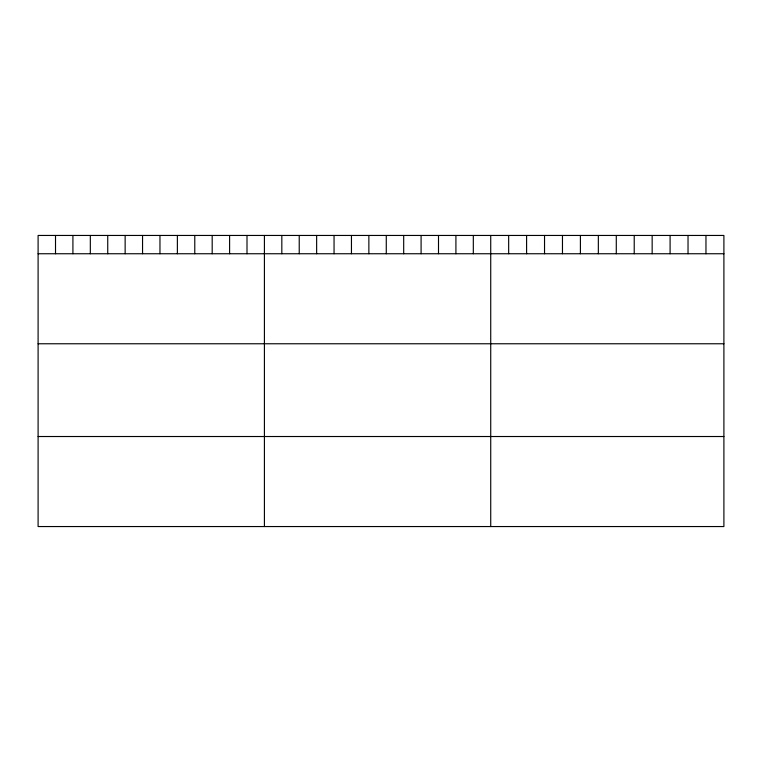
<?xml version="1.0" encoding="UTF-8"?>
<svg xmlns="http://www.w3.org/2000/svg" width="762" height="762" viewBox="0 0 762 762"><rect width="100%" height="100%" fill="white"/><g stroke="black" fill="none" stroke-linecap="round" stroke-linejoin="round"><path stroke-width="1.14" d="M723.9 253.746L723.9 526.552L38.1 526.552L38.1 235.448L723.9 235.448L723.9 253.746L38.1 253.746M38.1 343.767L723.9 343.767M38.1 436.521L723.9 436.521M705.964 235.448L705.964 253.746M688.029 235.448L688.029 253.746M670.093 235.448L670.093 253.746M652.158 235.448L652.158 253.746M634.222 235.448L634.222 253.746M616.287 235.448L616.287 253.746M598.341 235.448L598.341 253.746M580.406 235.448L580.406 253.746M562.47 235.448L562.47 253.746M544.535 235.448L544.535 253.746M526.599 235.448L526.599 253.746M508.664 235.448L508.664 253.746M490.728 235.448L490.728 526.552M473.316 235.448L473.316 253.746M455.914 235.448L455.914 253.746M438.502 235.448L438.502 253.746M421.091 235.448L421.091 253.746M403.689 235.448L403.689 253.746M386.277 235.448L386.277 253.746M368.865 235.448L368.865 253.746M351.453 235.448L351.453 253.746M334.051 235.448L334.051 253.746M316.64 235.448L316.64 253.746M299.228 235.448L299.228 253.746M281.826 235.448L281.826 253.746M264.414 235.448L264.414 526.552M247.002 235.448L247.002 253.746M229.6 235.448L229.6 253.746M212.188 235.448L212.188 253.746M194.777 235.448L194.777 253.746M177.375 235.448L177.375 253.746M159.963 235.448L159.963 253.746M142.551 235.448L142.551 253.746M125.139 235.448L125.139 253.746M107.737 235.448L107.737 253.746M90.326 235.448L90.326 253.746M72.914 235.448L72.914 253.746M55.512 235.448L55.512 253.746"/></g></svg>
